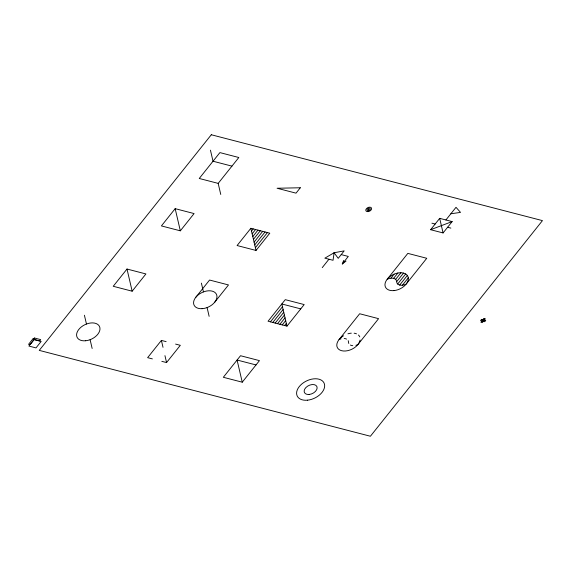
<?xml version="1.0" encoding="UTF-8"?>
<svg xmlns="http://www.w3.org/2000/svg" width="571" height="571" viewBox="0 0 571 571"><rect width="100%" height="100%" fill="white"/><g stroke="black" fill="none" stroke-linecap="round" stroke-linejoin="round"><path stroke-width="0.86" d="M346.04 261.054L342.279 263.988L343.678 260.447M126.998 269.034L113.229 286.285L132.158 291.196L145.919 273.944L126.998 269.034L132.158 291.196M175.169 208.665L161.407 225.916L180.329 230.82L194.09 213.568L175.169 208.665L180.329 230.82M218.179 183.384L238.821 157.51L219.899 152.6L199.25 178.48L218.179 183.384L220.756 194.461M166.125 341.636L161.4 340.409L147.632 357.66L152.364 358.888M195.803 297.284L209.571 280.04L228.493 284.943L214.732 302.195M250.862 228.293L237.093 245.537L256.022 250.448L269.783 233.196L250.862 228.293L256.022 250.448M251.504 231.062L253.224 228.9M252.146 233.832L255.594 229.513M252.796 236.601L257.956 230.127M253.438 239.37L260.319 230.741M254.088 242.14L262.689 231.355M254.73 244.909L265.051 231.969M255.373 247.678L267.421 232.583M161.829 361.343L166.554 362.564L180.322 345.319L175.59 344.092M270.426 321.837L282.467 306.748M272.788 322.451L283.109 309.518M275.151 323.065L283.758 312.287M277.52 323.678L284.401 315.056M322.251 267.621L328.946 259.227M279.883 324.292L285.043 317.826M282.252 324.906L285.693 320.595M284.615 325.52L286.335 323.364M242.247 382.192L259.455 360.629L240.527 355.726L223.325 377.288L242.247 382.192L237.086 360.037L256.015 364.94M286.977 326.134L304.186 304.571L285.264 299.661L268.056 321.223L286.977 326.134L281.817 303.979L300.746 308.882M342.279 263.988L348.296 256.436L341.201 254.602M390.914 278.163L394.104 274.159M430.62 229.706L439.684 218.35L452.146 221.584L443.082 232.939L430.62 229.706L452.146 221.584M393.64 278.32L397.88 273.009M395.646 279.383L400.949 272.738M396.652 281.703A7.766 4.953 -26 0 0 406.109 284.158L426.758 258.285L407.837 253.381L387.188 279.255A7.766 4.953 -26 0 1 396.652 281.703L403.533 273.081M445.915 219.963L456.008 207.316L460.519 212.391L450.847 213.782M397.659 284.023L405.681 273.966M399.664 285.086L407.344 275.465M402.384 285.25L408.301 277.841M483.387 321.373L484.408 320.103M231.94 166.132L213.019 161.229L210.435 150.152M431.919 223.19L435.152 224.032M447.614 227.258L450.847 228.1M439.684 218.35L443.082 232.939M201.399 283.123L203.44 291.909M207.095 307.576L209.136 316.355M161.4 340.409L163.013 347.332M164.948 355.64L166.554 362.564M84.415 315.242L86.464 324.028M90.111 339.695L92.152 348.481M355.897 345.305A7.766 4.953 -26 0 0 357.938 344.534L378.587 318.661L359.666 313.75L339.017 339.624A7.766 4.953 -26 0 1 341.058 338.853M352.757 345.662A7.766 4.953 -26 0 1 350.394 345.048M348.802 343.464A7.766 4.953 -26 0 1 348.481 342.079A7.766 4.953 -26 0 0 348.16 340.694M344.199 338.496A7.766 4.953 -26 0 1 346.561 339.11M360.087 340.052A12.434 7.923 -26 0 1 341.601 350.701A12.434 7.923 -26 0 1 343.535 335.755M347.939 333.814A12.434 7.923 -26 0 1 351.308 333.164M354.127 333.214A12.434 7.923 -26 0 1 356.49 333.828M358.41 335.006A12.434 7.923 -26 0 1 359.766 336.876M368.352 209.478L369.037 209.257L368.359 209.443M334.106 252.76L333.043 260.29L324.849 258.163L334.106 252.76L344.185 250.862L338.225 258.335L334.106 252.76M33.225 338.475L28.55 344.334L29.97 344.706L34.645 338.839L33.225 338.475M34.453 338.011L33.425 339.302L39.635 340.916L40.662 339.617L34.453 338.011M34.067 339.595L28.907 346.062L36.002 347.903L41.162 341.429L34.067 339.595M211.299 134.756L39.256 350.38L370.408 436.244L542.45 220.62L211.299 134.756M300.317 187.766L296.021 193.155L277.099 188.252L300.317 187.766M481.567 319.367L480.554 320.638L484.722 321.723L485.735 320.452L481.567 319.367M484.015 318.44L480.939 322.301L482.274 322.644L485.35 318.789L484.015 318.44M394.047 290.596A12.434 7.923 -26 0 0 407.83 276.271A12.434 7.923 -26 0 0 388.073 278.248A12.434 7.923 -26 0 0 394.047 290.596M307.505 400.185A14.917 9.507 -26 0 0 324.043 382.991A14.917 9.507 -26 0 0 300.339 385.361A14.917 9.507 -26 0 0 307.505 400.185M309.182 394.461A6.916 4.411 -26 0 0 316.855 386.488A6.916 4.411 -26 0 0 305.856 387.588A6.916 4.411 -26 0 0 309.182 394.461M368.052 211.627A3.105 1.984 -26 0 0 371.493 208.044A3.105 1.984 -26 0 0 366.553 208.536A3.105 1.984 -26 0 0 368.052 211.627M368.345 210.628A1.713 1.092 -26 0 0 370.244 208.651A1.713 1.092 -26 0 0 367.517 208.922A1.713 1.092 -26 0 0 368.345 210.628M202.084 308.683A12.434 7.923 -26 0 0 216.609 294.679A12.434 7.923 -26 0 0 197.109 295.857A12.434 7.923 -26 0 0 202.084 308.683M85.686 340.759A12.434 7.923 -26 0 0 99.468 326.426A12.434 7.923 -26 0 0 79.704 328.404A12.434 7.923 -26 0 0 85.686 340.759"/></g></svg>
